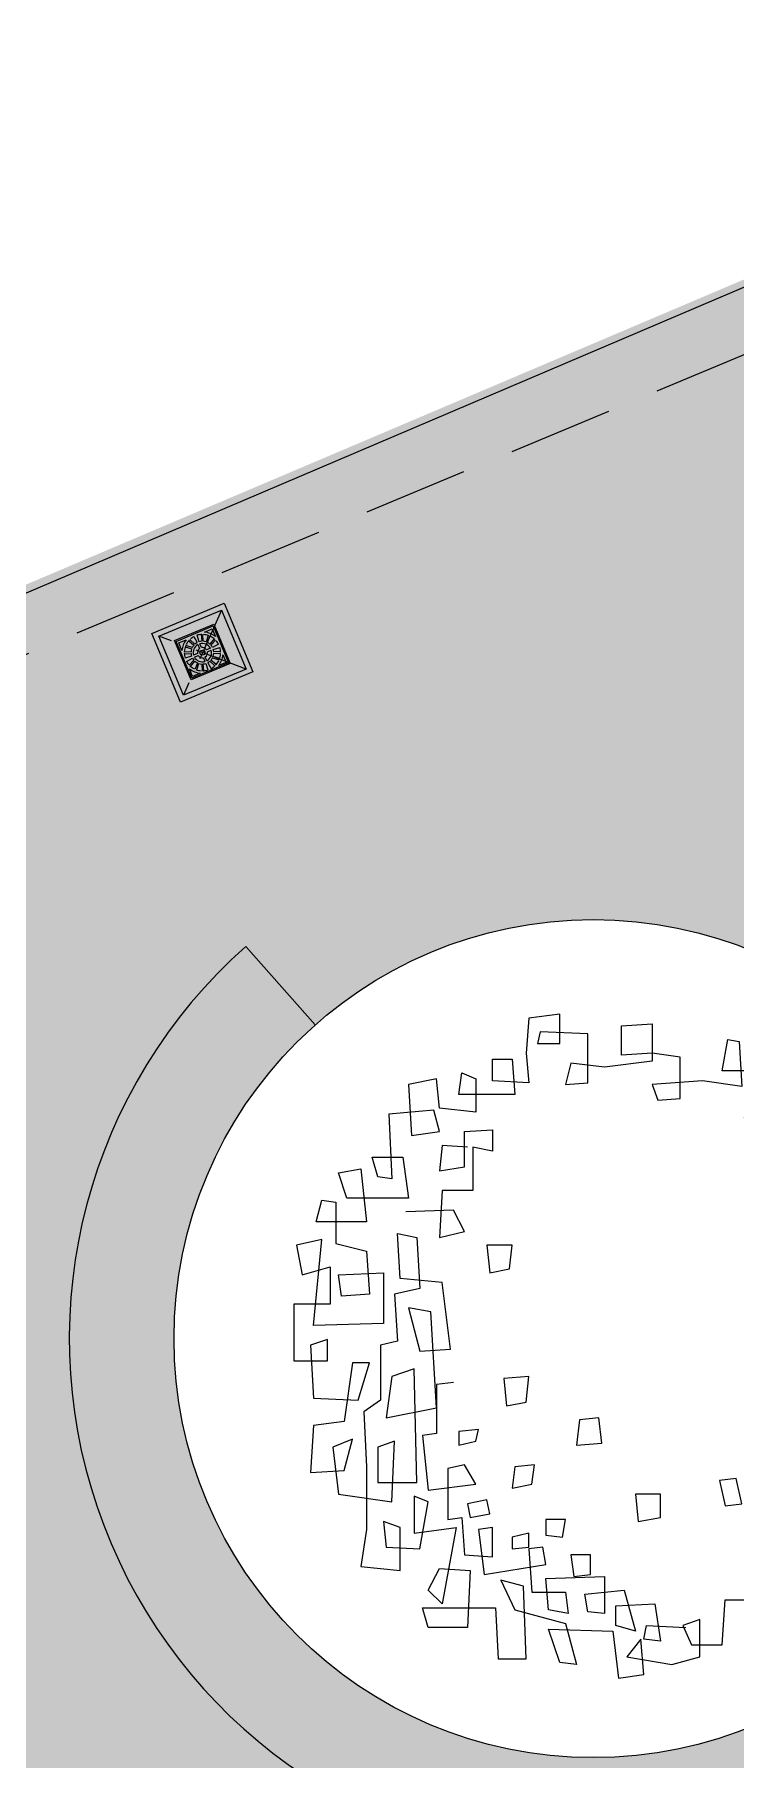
# Model space of a CAD drawing. Header units: metres. Extents: x -133 to 570, y -18 to 184.
# Drawn here: x -99.4 to -96.06, y -2.36 to 5.87 of the extents above; entities that cross this region are included whole.
import ezdxf

# ---------------------------------------------------------------- set-up
doc = ezdxf.new("R2010")
doc.units = ezdxf.units.M
for name, pattern in [('01-DUO-1ºPAVTO GERAL$0$252-LEGENDA DOS TERREOS$0$DASHDOT', [1, 0.5, -0.25, 0, -0.25]), ('01-DUO-1ºPAVTO GERAL$0$DASHDOT', [1, 0.5, -0.25, 0, -0.25]), ('terreno + circ vert$0$DASHEDX2', [1.5, 1, -0.5])]:
    doc.linetypes.add(name, pattern=pattern)
for name, color, linetype in [('01-DUO-1ºPAVTO GERAL$0$GG-DR0001', 7, 'Continuous'), ('01-DUO-1ºPAVTO GERAL$0$GG-DR0002', 7, 'Continuous'), ('01-DUO-1ºPAVTO GERAL$0$GG-DR0003', 7, 'Continuous'), ('01-DUO-1ºPAVTO GERAL$0$GG-DR0008', 8, 'Continuous'), ('01-DUO-1ºPAVTO GERAL$0$GG-DR0010', 7, 'Continuous'), ('01-DUO-1ºPAVTO GERAL$0$GG-SA0201', 7, '01-DUO-1ºPAVTO GERAL$0$252-LEGENDA DOS TERREOS$0$DASHDOT'), ('ARQ-ALV ACAB', 4, 'Continuous'), ('ARQ-ARV', 1, 'Continuous'), ('ARQ-AUX1', 1, 'Continuous'), ('ARQ-DIM EMBASAM', 2, 'Continuous'), ('ARQ-MOB', 7, 'Continuous'), ('terreno + circ vert$0$ARQ-AUX2', 2, 'Continuous'), ('terreno + circ vert$0$ARQ-PRJ', 7, 'terreno + circ vert$0$DASHEDX2')]:
    doc.layers.add(name, color=color, linetype=linetype)

# ---------------------------------------------------------------- blocks, each defined once
blk = doc.blocks.new('terreno + circ vert')
at = {"layer": 'terreno + circ vert$0$ARQ-AUX2'}
blk.add_lwpolyline([(-38.72043600587858, -5.02502225811013), (-98.72043600587949, -5.025022258109903), (-98.72043600587949, -6.323255291983333), (-100.1346711638012, -7.616413695870893, -0.2181844997582338), (-104.037277754295, -5.981340168956923, -0.3681427714106226), (-104.1123907751078, 0.3352347556406801, -0.1038207290672001), (-102.2921758882796, 1.997662671788315), (-101.1745815430841, 2.466689235027796), (-79.97685404330787, 11.49904392592562), (-64.68720454745062, 17.90366199962018)], format="xyb", dxfattribs=at)
at = {"layer": 'terreno + circ vert$0$ARQ-PRJ', "color": 1, "ltscale": 0.5}
blk.add_lwpolyline([(48.04193146262332, 1.390810095204596), (48.10556684566745, 7.060866666748733), (42.94495598544199, 9.481216972880429), (35.55482253403443, 12.94722366408469), (27.50609829180758, 16.89290575648461), (22.10136784097631, 19.54046642823091), (15.00166824621374, 23.01478202670564), (8.32513344446943, 26.28201731102326), (0.4895395497796926, 30.09135974458918), (-5.893161023793255, 33.23623767912063), (-12.27586158059785, 36.38111561426599), (-18.91562641064047, 39.66753700013005), (-31.59952722128401, 31.22289057278972), (-104.3834663554417, 0.8490715663271646), (-104.1402801001586, -6.025022257919364), (40.54240375701011, -6.025022258109676, 0.4109303492433259)], format="xyb", close=True, dxfattribs=at)
blk = doc.blocks.new('arv2')
for p, q in [((0.2303345262553194, 4.016202483860978), (-0.7045541412298917, 3.975719047313758)), ((0.4569742032690556, 4.137652792571316), (-0.1662849084459594, 4.137652792571316)), ((-0.1662849084459594, 4.137652792571316), (-0.1379549488410703, 3.651851556798646)), ((0.2586644859184162, 3.773301865508983), (0.2303345262553194, 4.016202483860978)), ((0.655283920619695, 3.530401248088308), (0.4569742032690556, 4.137652792571316)), ((-1.41280313181778, 3.408950939377973), (-1.441133091422669, 3.93523561076654)), ((-1.441133091422669, 3.93523561076654), (-1.044513656721392, 3.93523561076654)), ((-1.044513656721392, 3.93523561076654), (-1.07284361632628, 3.570884684635529)), ((-0.7045541412298917, 3.975719047313758), (-0.8178739797658636, 3.206533757573196)), ((-0.1379549488410703, 3.651851556798646), (0.2586644859184162, 3.773301865508983)), ((1.136893234193848, 3.327984066283533), (1.136893234193848, 3.773301865508983)), ((1.136893234193848, 3.773301865508983), (1.561842628500015, 3.773301865508983)), ((1.561842628500015, 3.773301865508983), (1.448522790022251, 3.48991781154109)), ((-2.404351718570977, 3.125566885410079), (-2.404351718570977, 3.530401248088308)), ((-2.404351718570977, 3.530401248088308), (-2.064392203137686, 3.48991781154109)), ((-1.837752526123948, 3.732818429893086), (-1.951072364601714, 3.166050321025977)), ((-1.07284361632628, 3.570884684635529), (-1.837752526123948, 3.732818429893086)), ((1.448522790022251, 3.48991781154109), (0.655283920619695, 3.530401248088308)), ((-2.800971153272256, 3.327984066283533), (-2.829301112935353, 2.882666267058084)), ((-2.149382082010561, 3.327984066283533), (-2.800971153272256, 3.327984066283533)), ((-2.064392203137686, 3.48991781154109), (-2.149382082010561, 3.327984066283533)), ((-0.3645946257965988, 3.449434375925193), (-1.41280313181778, 3.408950939377973)), ((-0.4212545450645849, 3.166050321025977), (-0.3645946257965988, 3.449434375925193)), ((1.590172588104906, 3.327984066283533), (1.136893234193848, 3.327984066283533)), ((1.618502547768001, 3.004116576699743), (1.590172588104906, 3.327984066283533)), ((-1.951072364601714, 3.166050321025977), (-2.404351718570977, 3.125566885410079)), ((-0.8178739797658636, 3.206533757573196), (-0.4212545450645849, 3.166050321025977)), ((2.695041013394075, 3.04460001231564), (1.618502547768001, 3.004116576699743)), ((2.666711053789184, 2.477831904379853), (2.695041013394075, 3.04460001231564)), ((-3.225920547636634, 2.842182831442186), (-3.282580466846411, 2.356381595669517)), ((-2.829301112935353, 2.882666267058084), (-3.225920547636634, 2.842182831442186)), ((-2.772641193667368, 2.639765649637411), (-3.537550103465036, 2.59928221309019)), ((-3.537550103465036, 2.59928221309019), (-3.537550103465036, 1.992030669538506)), ((-2.829301112935353, 2.396865032216736), (-2.772641193667368, 2.639765649637411)), ((2.298421578692795, 2.72073252273185), (2.270091619029699, 2.437348467832634)), ((2.78003089226695, 2.72073252273185), (2.298421578692795, 2.72073252273185)), ((2.751700932603852, 2.113480978248843), (2.78003089226695, 2.72073252273185)), ((-4.04748937664408, 2.032514105154405), (-3.84917965929344, 2.315898159122298)), ((-3.84917965929344, 2.315898159122298), (-3.225920547636634, 2.194447850411961)), ((-3.282580466846411, 2.356381595669517), (-2.829301112935353, 2.396865032216736)), ((2.270091619029699, 2.437348467832634), (2.666711053789184, 2.477831904379853)), ((3.119990407700241, 1.546712870313058), (3.148320367363338, 2.315898159122298)), ((3.148320367363338, 2.315898159122298), (3.573269761669506, 2.275414723506401)), ((3.573269761669506, 2.275414723506401), (3.459949923191742, 2.072997541701623)), ((-3.537550103465036, 1.992030669538506), (-4.04748937664408, 2.032514105154405)), ((-3.225920547636634, 2.194447850411961), (-3.197590587973536, 1.870580359896848)), ((3.459949923191742, 2.072997541701623), (2.751700932603852, 2.113480978248843)), ((-3.197590587973536, 1.870580359896848), (-3.282580466846411, 1.506229433765838)), ((-1.80942256651906, 1.870580359896848), (-1.752762647251073, 1.587196305928955)), ((-1.526122970295545, 1.830096924280951), (-1.80942256651906, 1.870580359896848)), ((-1.469463051027559, 1.627679742476175), (-1.526122970295545, 1.830096924280951)), ((3.289970165445992, 1.101395071087607), (3.289970165445992, 1.789613487733731)), ((3.289970165445992, 1.789613487733731), (3.771579479020147, 1.789613487733731)), ((3.771579479020147, 1.789613487733731), (3.629929680937493, 1.627679742476175)), ((-4.359118932472482, 1.546712870313058), (-4.359118932472482, 1.060911634540389)), ((-4.075819336307174, 1.506229433765838), (-4.359118932472482, 1.546712870313058)), ((-3.679199901547689, 1.3847791250555), (-4.075819336307174, 1.506229433765838)), ((-3.650869941942802, 1.668163179023394), (-3.679199901547689, 1.3847791250555)), ((-3.282580466846411, 1.506229433765838), (-3.650869941942802, 1.668163179023394)), ((-1.752762647251073, 1.587196305928955), (-1.469463051027559, 1.627679742476175)), ((3.629929680937493, 1.627679742476175), (3.119990407700241, 1.546712870313058)), ((-4.812398286441748, 1.141878506703504), (-4.784068326836858, 1.303812251961061)), ((-4.784068326836858, 1.303812251961061), (-4.132479255516955, 1.344295688508281)), ((-4.132479255516955, 1.344295688508281), (-4.21746913438983, 0.7775275805724959)), ((1.901802143991517, 1.344295688508281), (1.533512668895126, 1.263328816345165)), ((1.533512668895126, 1.263328816345165), (1.561842628500015, 1.020428197993169)), ((1.930132103596406, 1.101395071087607), (1.901802143991517, 1.344295688508281)), ((-4.359118932472482, 1.060911634540389), (-4.812398286441748, 1.141878506703504)), ((1.561842628500015, 1.020428197993169), (1.930132103596406, 1.101395071087607)), ((3.941559236765896, 1.060911634540389), (3.289970165445992, 1.101395071087607)), ((3.941559236765896, 0.6155938353149395), (3.941559236765896, 1.060911634540389)), ((-4.21746913438983, 0.7775275805724959), (-4.160809215121843, 0.0488257273791533)), ((4.111538994511648, 0.7370441440252762), (3.573269761669506, 0.7370441440252762)), ((3.573269761669506, 0.7370441440252762), (3.658259640542382, 0.4941435266046029)), ((3.658259640542382, 0.4941435266046029), (3.941559236765896, 0.6155938353149395)), ((3.658259640542382, -0.0321411457152863), (3.686589600147272, 0.5346269631518226)), ((4.224858832989411, 0.3322097813470464), (4.111538994511648, 0.7370441440252762)), ((-4.557428649881329, 0.4536600900573832), (-4.614088569091108, 0.0488257273791533)), ((-3.962499497771203, 0.4536600900573832), (-4.557428649881329, 0.4536600900573832)), ((-3.934169538166314, 0.1297925995422702), (-3.962499497771203, 0.4536600900573832)), ((4.111538994511648, -0.3155251996831794), (4.224858832989411, 0.3322097813470464)), ((-5.010708003792387, -0.3964920718462963), (-5.039037963455481, 0.0488257273791533)), ((-5.039037963455481, 0.0488257273791533), (-4.500768730613342, 0.0488257273791533)), ((-4.614088569091108, 0.0488257273791533), (-4.585758609486219, -0.3964920718462963)), ((-4.500768730613342, 0.0488257273791533), (-4.415778851740468, -0.6393926892669697)), ((-4.160809215121843, 0.0488257273791533), (-3.934169538166314, 0.1297925995422702)), ((1.760152345850656, 0.1702760360894899), (1.760152345850656, -0.1940748900415201)), ((2.100111861342155, 0.1702760360894899), (1.760152345850656, 0.1702760360894899)), ((2.156771780551935, -0.1535914544256229), (2.100111861342155, 0.1702760360894899)), ((3.346630084713978, 0.08930916392637299), (3.884899317497911, 0.1702760360894899)), ((3.374960044318867, -0.4774589440094134), (3.346630084713978, 0.08930916392637299)), ((3.884899317497911, 0.1702760360894899), (3.856569357893022, -0.0726245813311834)), ((1.760152345850656, -0.1940748900415201), (2.156771780551935, -0.1535914544256229)), ((3.148320367363338, -0.3560086352990766), (3.743249519415257, -0.1940748900415201)), ((3.856569357893022, -0.0726245813311834), (3.658259640542382, -0.0321411457152863)), ((3.743249519415257, -0.1940748900415201), (3.658259640542382, -0.4774589440094134)), ((4.366508631072065, -0.0726245813311834), (3.856569357893022, -0.1131080178784032)), ((3.856569357893022, -0.1131080178784032), (4.111538994511648, -0.3155251996831794)), ((4.423168550340051, -0.4369755083935162), (4.366508631072065, -0.0726245813311834)), ((-4.585758609486219, -0.3964920718462963), (-5.010708003792387, -0.3964920718462963)), ((3.204980286573118, -0.9227767432348628), (3.148320367363338, -0.3560086352990766)), ((3.658259640542382, -0.4774589440094134), (3.374960044318867, -0.4774589440094134)), ((3.743249519415257, -0.517942380556633), (4.423168550340051, -0.4369755083935162)), ((-4.415778851740468, -0.6393926892669697), (-4.472438771008454, -1.125193925039637)), ((1.023573395657876, -0.6798761258141895), (0.655283920619695, -0.7203595623614092)), ((0.655283920619695, -0.7203595623614092), (0.6836138802245842, -1.003743616329302)), ((1.051903355320972, -1.044227052876521), (1.023573395657876, -0.6798761258141895)), ((2.978340609617589, -1.489544851170649), (2.950010649954491, -0.6393926892669697)), ((2.950010649954491, -0.6393926892669697), (3.488279882796632, -0.6393926892669697)), ((3.488279882796632, -0.6393926892669697), (3.459949923191742, -0.8822933076189656)), ((3.71491955975216, -1.44906141555475), (3.743249519415257, -0.517942380556633)), ((-4.897388165314622, -0.8822933076189656), (-4.925718124919512, -1.570511724265088)), ((-4.189139174784942, -0.8822933076189656), (-4.897388165314622, -0.8822933076189656)), ((-4.160809215121843, -1.206160797202754), (-4.189139174784942, -0.8822933076189656)), ((2.638381094126089, -0.8418098710717457), (2.638381094126089, -1.125193925039637)), ((2.921680690349603, -0.8418098710717457), (2.638381094126089, -0.8418098710717457)), ((2.950010649954491, -1.084710488492419), (2.921680690349603, -0.8418098710717457)), ((3.459949923191742, -0.8822933076189656), (3.204980286573118, -0.9227767432348628)), ((-4.472438771008454, -1.125193925039637), (-4.160809215121843, -1.206160797202754)), ((0.6836138802245842, -1.003743616329302), (1.051903355320972, -1.044227052876521)), ((2.128441820947044, -1.206160797202754), (2.128441820947044, -1.489544851170649)), ((2.38341145756567, -1.246644233749975), (2.128441820947044, -1.206160797202754)), ((2.355081497902574, -1.489544851170649), (2.38341145756567, -1.246644233749975)), ((2.638381094126089, -1.125193925039637), (2.950010649954491, -1.084710488492419)), ((3.176650326968228, -1.206160797202754), (3.488279882796632, -1.165677361586857)), ((3.176650326968228, -1.691962032975425), (3.176650326968228, -1.206160797202754)), ((3.488279882796632, -1.165677361586857), (3.431619963586853, -1.44906141555475)), ((3.431619963586853, -1.934862650396098), (3.629929680937493, -1.206160797202754)), ((3.629929680937493, -1.206160797202754), (4.224858832989411, -1.044227052876521)), ((4.224858832989411, -1.044227052876521), (4.196528873326315, -1.287127670297194)), ((-4.75573836723197, -1.287127670297194), (-5.180687761538138, -1.287127670297194)), ((-5.180687761538138, -1.287127670297194), (-5.124027842270152, -1.732445469522643)), ((-4.75573836723197, -1.610995160812308), (-4.75573836723197, -1.287127670297194)), ((2.128441820947044, -1.489544851170649), (2.355081497902574, -1.489544851170649)), ((2.78003089226695, -1.489544851170649), (2.525061255648324, -1.530028287717868)), ((2.921680690349603, -2.380180449621548), (2.78003089226695, -1.489544851170649)), ((3.431619963586853, -1.44906141555475), (2.978340609617589, -1.489544851170649)), ((4.196528873326315, -1.287127670297194), (3.71491955975216, -1.44906141555475)), ((-5.124027842270152, -1.732445469522643), (-4.614088569091108, -1.772928906069864)), ((-4.925718124919512, -1.570511724265088), (-4.75573836723197, -1.610995160812308)), ((-4.614088569091108, -1.772928906069864), (-4.189139174784942, -1.732445469522643)), ((-4.189139174784942, -1.732445469522643), (-4.21746913438983, -2.258730140911211)), ((0.0603547685095691, -1.732445469522643), (0.0886847281726659, -2.096796395653655)), ((0.4286442436059589, -1.772928906069864), (0.0603547685095691, -1.732445469522643)), ((1.335202951544488, -1.651478596428205), (1.363532911149377, -1.934862650396098)), ((1.618502547768001, -1.691962032975425), (1.335202951544488, -1.651478596428205)), ((1.675162466977781, -1.975346086943318), (1.618502547768001, -1.691962032975425)), ((2.326751538297684, -1.732445469522643), (2.38341145756567, -1.975346086943318)), ((2.525061255648324, -1.732445469522643), (2.326751538297684, -1.732445469522643)), ((2.525061255648324, -1.530028287717868), (2.553391215253212, -1.732445469522643)), ((2.553391215253212, -1.975346086943318), (2.525061255648324, -1.732445469522643)), ((2.553391215253212, -1.732445469522643), (3.176650326968228, -1.691962032975425)), ((-4.529098690218233, -1.975346086943318), (-4.019159417039189, -1.934862650396098)), ((-4.529098690218233, -2.258730140911211), (-4.529098690218233, -1.975346086943318)), ((-4.019159417039189, -1.934862650396098), (-4.019159417039189, -2.744531376683879)), ((-1.837752526123948, -1.975346086943318), (-1.837752526123948, -2.33969701400565)), ((-1.497793010690656, -2.015829523490538), (-1.837752526123948, -1.975346086943318)), ((0.4853041628739449, -2.056312960037756), (0.4286442436059589, -1.772928906069864)), ((1.363532911149377, -1.934862650396098), (1.675162466977781, -1.975346086943318)), ((2.38341145756567, -1.975346086943318), (2.553391215253212, -1.975346086943318)), ((3.091660448095353, -1.81341234168576), (3.006670569222478, -2.137279832200873)), ((3.006670569222478, -2.137279832200873), (3.431619963586853, -1.934862650396098)), ((4.139868954116537, -1.772928906069864), (3.091660448095353, -1.81341234168576)), ((4.139868954116537, -2.177763268748094), (4.139868954116537, -1.772928906069864)), ((-1.441133091422669, -2.299213577458431), (-1.497793010690656, -2.015829523490538)), ((0.0886847281726659, -2.096796395653655), (0.4853041628739449, -2.056312960037756)), ((3.403290003923757, -2.21824670436399), (4.139868954116537, -2.177763268748094)), ((3.403290003923757, -3.270816048072446), (3.403290003923757, -2.21824670436399)), ((-4.21746913438983, -2.258730140911211), (-4.529098690218233, -2.258730140911211)), ((-3.480890184197049, -2.66356450358944), (-3.509220143860146, -2.258730140911211)), ((-3.509220143860146, -2.258730140911211), (-3.197590587973536, -2.258730140911211)), ((-3.197590587973536, -2.258730140911211), (-3.254250507241522, -2.542114194879103)), ((-1.837752526123948, -2.33969701400565), (-1.441133091422669, -2.299213577458431)), ((0.8252636783072373, -2.461147322715986), (0.8535936379703342, -2.744531376683879)), ((0.9952434360529878, -2.501630759263206), (0.8252636783072373, -2.461147322715986)), ((2.043451942074169, -2.299213577458431), (1.845142224723531, -2.33969701400565)), ((1.845142224723531, -2.33969701400565), (1.901802143991517, -2.623081067973544)), ((2.100111861342155, -2.582597631426324), (2.043451942074169, -2.299213577458431)), ((2.666711053789184, -2.258730140911211), (2.24176165942481, -2.258730140911211)), ((2.24176165942481, -2.258730140911211), (2.270091619029699, -2.461147322715986)), ((2.270091619029699, -2.461147322715986), (2.921680690349603, -2.380180449621548)), ((2.638381094126089, -2.66356450358944), (2.666711053789184, -2.258730140911211)), ((-4.330788972867593, -2.704047940136661), (-4.245799093994719, -2.501630759263206)), ((-4.019159417039189, -2.744531376683879), (-4.330788972867593, -2.704047940136661)), ((-4.245799093994719, -2.501630759263206), (-3.764189780420565, -2.501630759263206)), ((-3.764189780420565, -2.501630759263206), (-3.820849699688551, -3.027915430651773)), ((-2.970950911018007, -2.66356450358944), (-3.480890184197049, -2.66356450358944)), ((-3.254250507241522, -2.623081067973544), (-3.282580466846411, -2.987431994104553)), ((-3.254250507241522, -2.542114194879103), (-2.630991395584714, -2.542114194879103)), ((-2.914290991750021, -3.027915430651773), (-2.970950911018007, -2.66356450358944)), ((-2.630991395584714, -2.542114194879103), (-2.630991395584714, -2.987431994104553)), ((-2.036062243474589, -2.66356450358944), (-2.347691799361201, -2.825498248846996)), ((-1.951072364601714, -3.027915430651773), (-2.036062243474589, -2.66356450358944)), ((1.051903355320972, -2.744531376683879), (0.9952434360529878, -2.501630759263206)), ((1.618502547768001, -2.501630759263206), (1.335202951544488, -2.66356450358944)), ((1.335202951544488, -2.66356450358944), (1.391862870754265, -2.906465121941437)), ((1.703492426640876, -3.18984917590933), (1.618502547768001, -2.501630759263206)), ((1.901802143991517, -2.623081067973544), (2.100111861342155, -2.582597631426324)), ((2.100111861342155, -2.704047940136661), (2.638381094126089, -2.66356450358944)), ((2.128441820947044, -2.906465121941437), (2.100111861342155, -2.704047940136661)), ((2.836690811476728, -3.027915430651773), (2.865020771139824, -2.582597631426324)), ((2.865020771139824, -2.582597631426324), (3.686589600147272, -2.623081067973544)), ((3.686589600147272, -2.623081067973544), (3.686589600147272, -3.18984917590933)), ((-3.282580466846411, -2.987431994104553), (-2.914290991750021, -3.027915430651773)), ((-2.630991395584714, -2.987431994104553), (-1.951072364601714, -3.027915430651773)), ((-2.347691799361201, -2.825498248846996), (-2.319361839698103, -3.513716666424443)), ((-1.299483293340017, -2.987431994104553), (-1.356143212549794, -3.59468353858756)), ((-0.3362646661917097, -2.865981685394216), (-1.299483293340017, -2.987431994104553)), ((-0.3079347065286129, -3.311299484619667), (-0.3362646661917097, -2.865981685394216)), ((0.1453446473824442, -2.825498248846996), (0.173674607045541, -3.068398867198992)), ((0.8535936379703342, -2.744531376683879), (1.051903355320972, -2.744531376683879)), ((1.391862870754265, -2.906465121941437), (2.128441820947044, -2.906465121941437)), ((2.326751538297684, -3.392266356782783), (2.24176165942481, -2.785014813231099)), ((2.24176165942481, -2.785014813231099), (3.346630084713978, -2.987431994104553)), ((3.346630084713978, -2.987431994104553), (3.148320367363338, -3.18984917590933)), ((-3.820849699688551, -3.027915430651773), (-4.245799093994719, -3.068398867198992)), ((-4.245799093994719, -3.068398867198992), (-4.160809215121843, -3.473233229877223)), ((-3.480890184197049, -3.027915430651773), (-3.792519740083662, -3.108882302814889)), ((-3.792519740083662, -3.108882302814889), (-3.735859820815676, -3.756617283845117)), ((-3.424230264987272, -3.432749793330002), (-3.480890184197049, -3.027915430651773)), ((-0.8745338989756419, -3.149365739362109), (-0.931193818243628, -3.473233229877223)), ((0.5136341224788339, -3.068398867198992), (-0.8745338989756419, -3.149365739362109)), ((0.173674607045541, -3.068398867198992), (0.8819235975752235, -3.068398867198992)), ((0.655283920619695, -3.797100720392336), (0.5136341224788339, -3.068398867198992)), ((0.8819235975752235, -3.068398867198992), (0.9102535571801124, -3.270816048072446)), ((0.9102535571801124, -3.270816048072446), (1.703492426640876, -3.18984917590933)), ((1.873472184328419, -3.18984917590933), (1.788482305455544, -3.392266356782783)), ((2.553391215253212, -3.311299484619667), (1.873472184328419, -3.18984917590933)), ((3.148320367363338, -3.18984917590933), (2.836690811476728, -3.027915430651773)), ((3.686589600147272, -3.18984917590933), (3.403290003923757, -3.270816048072446)), ((-4.160809215121843, -3.473233229877223), (-3.424230264987272, -3.432749793330002)), ((-3.112600709158868, -3.554200102040339), (-2.517671557048743, -3.473233229877223)), ((-2.517671557048743, -3.473233229877223), (-2.517671557048743, -4.363868828328122)), ((-2.0077322838697, -3.635166975134778), (-1.951072364601714, -3.351782921166885)), ((-1.951072364601714, -3.351782921166885), (-1.214493414467141, -3.311299484619667)), ((-1.214493414467141, -3.311299484619667), (-1.129503535594267, -3.675650410750677)), ((-0.931193818243628, -3.473233229877223), (-0.3079347065286129, -3.311299484619667)), ((1.590172588104906, -3.351782921166885), (-0.0529650699681952, -3.392266356782783)), ((-0.0529650699681952, -3.392266356782783), (0.0603547685095691, -3.716133847297897)), ((1.590172588104906, -3.918551029102673), (1.590172588104906, -3.351782921166885)), ((1.788482305455544, -3.392266356782783), (2.326751538297684, -3.392266356782783)), ((2.525061255648324, -3.797100720392336), (2.553391215253212, -3.311299484619667)), ((-3.735859820815676, -3.756617283845117), (-2.800971153272256, -3.716133847297897)), ((-3.112600709158868, -3.999517901265788), (-3.112600709158868, -3.554200102040339)), ((-2.800971153272256, -3.716133847297897), (-2.829301112935353, -3.918551029102673)), ((-1.356143212549794, -3.59468353858756), (-2.0077322838697, -3.635166975134778)), ((-1.129503535594267, -3.675650410750677), (-0.449584504669474, -3.635166975134778)), ((-0.449584504669474, -3.635166975134778), (-0.3929245854014879, -3.878067592555453)), ((0.0603547685095691, -3.716133847297897), (0.655283920619695, -3.797100720392336)), ((1.873472184328419, -3.716133847297897), (0.9952434360529878, -3.675650410750677)), ((0.9952434360529878, -3.675650410750677), (1.080233314925862, -3.918551029102673)), ((1.760152345850656, -4.485319137038459), (1.873472184328419, -3.716133847297897)), ((2.24176165942481, -3.59468353858756), (2.156771780551935, -3.837584156008232)), ((2.865020771139824, -3.59468353858756), (2.24176165942481, -3.59468353858756)), ((2.808360851871838, -4.161451646523346), (2.865020771139824, -3.59468353858756)), ((-2.829301112935353, -3.918551029102673), (-3.112600709158868, -3.999517901265788)), ((-1.41280313181778, -4.485319137038459), (-1.441133091422669, -3.837584156008232)), ((-1.441133091422669, -3.837584156008232), (-0.7045541412298917, -3.837584156008232)), ((-0.7045541412298917, -3.837584156008232), (-0.6762241816250028, -4.849670063169468)), ((-0.3929245854014879, -3.878067592555453), (0.4003142840010696, -3.878067592555453)), ((0.4003142840010696, -3.878067592555453), (0.5702940417468199, -4.120968209976127)), ((1.080233314925862, -3.918551029102673), (1.590172588104906, -3.918551029102673)), ((2.156771780551935, -3.837584156008232), (2.525061255648324, -3.797100720392336)), ((-2.942620951413118, -4.161451646523346), (-2.17771204161545, -4.080484774360229)), ((-2.885961032145131, -4.485319137038459), (-2.942620951413118, -4.161451646523346)), ((-2.17771204161545, -4.080484774360229), (-2.17771204161545, -4.809186627553572)), ((-1.866082485787045, -4.525802573585679), (-1.752762647251073, -4.080484774360229)), ((-1.752762647251073, -4.080484774360229), (-1.129503535594267, -4.040001337813009)), ((-1.129503535594267, -4.040001337813009), (-1.101173575989377, -4.444835700491239)), ((0.4003142840010696, -4.201935083070567), (-0.1379549488410703, -4.040001337813009)), ((-0.1379549488410703, -4.040001337813009), (-0.1379549488410703, -4.282901955233683)), ((0.3719843243961804, -4.849670063169468), (0.4003142840010696, -4.201935083070567)), ((0.5702940417468199, -4.120968209976127), (1.363532911149377, -4.080484774360229)), ((1.363532911149377, -4.080484774360229), (2.270091619029699, -4.080484774360229)), ((2.270091619029699, -4.080484774360229), (2.808360851871838, -4.161451646523346)), ((-2.517671557048743, -4.363868828328122), (-2.885961032145131, -4.485319137038459)), ((-1.101173575989377, -4.444835700491239), (-1.41280313181778, -4.485319137038459)), ((-0.1379549488410703, -4.282901955233683), (0.7119438398294733, -4.404352263944019)), ((0.7119438398294733, -4.404352263944019), (0.7686037590974593, -4.849670063169468)), ((1.420192830417362, -4.404352263944019), (0.9669134764480984, -4.282901955233683)), ((0.9669134764480984, -4.282901955233683), (1.080233314925862, -4.566286009201576)), ((1.080233314925862, -4.566286009201576), (1.760152345850656, -4.485319137038459)), ((1.448522790022251, -4.890153499716688), (1.420192830417362, -4.404352263944019)), ((-2.489341597443853, -4.728219754459131), (-2.461011637838963, -4.525802573585679)), ((-2.17771204161545, -4.809186627553572), (-2.489341597443853, -4.728219754459131)), ((-2.461011637838963, -4.525802573585679), (-1.866082485787045, -4.525802573585679)), ((-0.6762241816250028, -4.849670063169468), (-1.922742404996824, -4.728219754459131)), ((-1.922742404996824, -4.728219754459131), (-1.837752526123948, -5.092570681521464)), ((-1.41280313181778, -5.011603808427026), (-1.526122970295545, -4.606769445748795)), ((-1.526122970295545, -4.606769445748795), (-0.9878537374534062, -4.606769445748795)), ((-0.9878537374534062, -4.606769445748795), (-0.9878537374534062, -5.133054117137362)), ((-0.1662849084459594, -4.647252882296014), (-0.4779144642743633, -4.647252882296014)), ((-0.4779144642743633, -4.647252882296014), (-0.3929245854014879, -4.890153499716688)), ((-0.1662849084459594, -5.133054117137362), (-0.1662849084459594, -4.647252882296014)), ((-0.3929245854014879, -4.890153499716688), (0.3719843243961804, -4.849670063169468)), ((0.7686037590974593, -4.849670063169468), (1.448522790022251, -4.890153499716688)), ((-1.837752526123948, -5.092570681521464), (-1.41280313181778, -5.011603808427026)), ((-0.9878537374534062, -5.133054117137362), (-0.1662849084459594, -5.133054117137362))]:
    blk.add_line(p, q)
blk = doc.blocks.new('01-DUO-1ºPAVTO GERAL$0$252-LEGENDA DOS TERREOS$0$CAP')
at = {"layer": '01-DUO-1ºPAVTO GERAL$0$GG-DR0003'}
blk.add_lwpolyline([(-0.3688238200418823, 0.3499999999999996), (0.3688238200418823, 0.3499999999999996), (0.3688238200418823, -0.3499999999999996), (-0.3688238200418823, -0.3499999999999996)], close=True, dxfattribs=at)
at = {"layer": '01-DUO-1ºPAVTO GERAL$0$GG-DR0010'}
blk.add_lwpolyline([(-0.3188238200418851, 0.2999999999999998), (0.3188238200418851, 0.2999999999999998), (0.3188238200418851, -0.2999999999999998), (-0.3188238200418851, -0.2999999999999998)], close=True, dxfattribs=at)
at = {"layer": '01-DUO-1ºPAVTO GERAL$0$GG-SA0201', "linetype": '01-DUO-1ºPAVTO GERAL$0$DASHDOT'}
for p, q in [((0.3188238200418851, -0.2999999999999998), (-0.3188238200418851, 0.2999999999999998)), ((0.3188238200418851, 0.2999999999999998), (-0.3188238200418851, -0.2999999999999998))]:
    blk.add_line(p, q, dxfattribs=at)
blk = doc.blocks.new('01-DUO-1ºPAVTO GERAL$0$252-LEGENDA DOS TERREOS$0$GG-RALO25x25')
at = {"layer": '01-DUO-1ºPAVTO GERAL$0$GG-DR0002'}
for p, q in [((-0.1237213969445012, -0.1219196489223838), (-0.1237163212344856, 0.1280854272876335)), ((-0.1237163212344856, 0.1280854272876335), (0.1262836792655143, 0.1280854272876335)), ((0.1262836792655143, 0.1280854272876335), (0.1262836792655143, -0.1219196489223838)), ((0.1262836792655143, -0.1219196489223838), (-0.1237213969445012, -0.1219196489223838))]:
    blk.add_line(p, q, dxfattribs=at)
at = {"layer": '01-DUO-1ºPAVTO GERAL$0$GG-DR0008'}
for p, q in [((-0.1162549928064464, -0.114453396368924), (-0.1162502202625437, 0.1206191747341738)), ((-0.1162502202625437, 0.1206191747341738), (0.1188174267120546, 0.1206191747341738)), ((-0.1069148499882619, 0.1069151841141523), (-0.0580651278589094, 0.1069151841141523)), ((-0.1069148499882619, 0.0580657430799271), (-0.1069148499882619, 0.1069151841141523)), ((-0.0097063620323572, 0.1064733379025384), (-0.0060755005833484, 0.0666448278336873)), ((0.0071151650036952, 0.0665418605938421), (0.01136735426133, 0.1063088350284588)), ((0.0580651278589094, 0.1069151841141523), (0.1069148499882619, 0.1069151841141523)), ((0.1069148499882619, 0.1069151841141523), (0.1069148499882619, 0.0580657430799129)), ((0.1188174267120546, 0.1206191747341738), (0.1188174267120546, -0.114453396368924)), ((-0.0666448278336838, 0.0060755005833502), (-0.1064733379025348, 0.0097063620323554)), ((-0.1013780474800149, 0.0339599269308866), (-0.0632371043046814, 0.0218977949456134)), ((-0.0599552230728624, 0.0297290432171139), (-0.097755825248401, 0.0432964638050023)), ((-0.0806652017119711, 0.0701705805931481), (-0.0500435430313615, 0.0444307166855222)), ((-0.0440145911649041, 0.0504099251031674), (-0.0737457667525743, 0.0774102514792921)), ((-0.0294497493090943, 0.0061382999943638), (-0.0536941092034658, 0.0061382999943638)), ((-0.0476718102151527, 0.0956983994579971), (-0.0292313059773646, 0.0601994645755085)), ((-0.0213731367453636, 0.06341635285937), (-0.0385085837757071, 0.0997390300915355)), ((-0.0061382999943674, 0.0536941092034587), (-0.0061382999943674, 0.0294497493090907)), ((0.0061382999943532, 0.0294497493090907), (0.0061382999943532, 0.0536941092034587)), ((0.033959926930876, 0.1013780474800184), (0.0218977949456063, 0.0632371043046743)), ((0.0536941092034444, 0.0061382999943638), (0.02944974930908, 0.0061382999943638)), ((0.0297290432171104, 0.0599552230728482), (0.0432964638049917, 0.0977558252483904)), ((0.0701705805931356, 0.0806652017119639), (0.0444307166855168, 0.0500435430313562)), ((0.0504099251031586, 0.0440145911648988), (0.0774102514792815, 0.0737457667525707)), ((0.09569839945799001, 0.0476718102151438), (0.0601994645755085, 0.029231305977361)), ((0.0634163528593611, 0.0213731367453565), (0.0997390300915266, 0.0385085837757107)), ((0.1064733379025348, 0.0097063620323554), (0.0666448278336838, 0.0060755005833502)), ((-0.1069148499882619, -0.1069151841141452), (-0.1069148499882619, -0.05806574307992)), ((-0.1063088350284553, -0.0113673542613353), (-0.0665418605938386, -0.0071151650036952)), ((-0.0634163528593754, -0.0213731367453494), (-0.0997390300915408, -0.0385085837757071)), ((-0.0956983994580042, -0.0476718102151367), (-0.0601994645755085, -0.0292313059773539)), ((-0.0504099251031728, -0.0440145911648935), (-0.0774102514793028, -0.0737457667525619)), ((-0.0701705805931498, -0.0806652017119604), (-0.0444307166855168, -0.0500435430313473)), ((-0.0536941092034658, -0.0061382999943567), (-0.0294497493090943, -0.0061382999943567)), ((-0.0297290432171175, -0.059955223072841), (-0.0432964638050059, -0.0977558252483833)), ((-0.0339599269308902, -0.1013780474800078), (-0.0218977949456206, -0.0632371043046654)), ((-0.0060755005833484, -0.0666448278336802), (-0.0097063620323572, -0.1064733379025313)), ((-0.0061382999943674, -0.0294497493090872), (-0.0061382999943674, -0.053694109203448)), ((0.0061382999943532, -0.053694109203448), (0.0061382999943532, -0.0294497493090872)), ((0.01136735426133, -0.1063088350284535), (0.0071151650036952, -0.066541860593835)), ((0.0213731367453423, -0.0634163528593647), (0.0385085837757071, -0.0997390300915302)), ((0.0476718102151385, -0.09569839945799001), (0.0292313059773504, -0.0601994645755032)), ((0.02944974930908, -0.0061382999943567), (0.0536941092034444, -0.0061382999943567)), ((0.0440145911648899, -0.0504099251031603), (0.0737457667525601, -0.0774102514792833)), ((0.0806652017119569, -0.07017058059314099), (0.0500435430313473, -0.0444307166855151)), ((0.059955223072841, -0.0297290432171068), (0.0977558252483726, -0.0432964638049952)), ((0.1013780474800078, -0.0339599269308813), (0.0632371043046601, -0.0218977949456063)), ((0.0665418605938386, -0.0071151650036952), (0.1063088350284553, -0.0113673542613353)), ((0.1069148499882406, -0.0580657430799182), (0.1069148499882406, -0.1069151841141452)), ((0.1188174267120546, -0.114453396368924), (-0.1162549928064464, -0.114453396368924)), ((-0.0580651278589094, -0.1069151841141452), (-0.1069148499882619, -0.1069151841141452)), ((0.1069148499882406, -0.1069151841141452), (0.0580651278589094, -0.1069151841141452))]:
    blk.add_line(p, q, dxfattribs=at)
blk.add_circle((0, 3.6e-15), 0.0147578548959298, dxfattribs=at)
for radius, start, end in [(0.1216651785328662, 118.5061745072532, 151.4934957956925), (0.1069148499882522, 96.10331296023956, 108.5199759877136), (0.1069148499882523, 68.88875311082275, 84.79117843700932), (0.1216651785328659, 28.50650420431311, 61.49382549275398), (0.1069148499882525, 158.8887531108197, 174.7911784370062), (0.1069148499882526, 136.3887531108194, 153.5199759877159), (0.1069148499882524, 113.8887531108175, 131.0199759877167), (0.0669211833750689, 161.3747021818865, 174.7911784370062), (0.0669211833750687, 138.874702181886, 154.0999872468679), (0.0540438348932887, 96.52172971059069, 173.4782702894059), (0.0669211833750688, 116.3747021818845, 131.599987246868), (0.0300826604739169, 101.7737625012289, 168.2262374987764), (0.0669211833750687, 96.10331296023956, 109.09998724687), (0.0669211833750685, 71.37470218188767, 84.79117843700932), (0.0540438348932888, 6.521729710593907, 83.47827028940928), (0.0300826604739169, 11.77376250122655, 78.22623749877084), (0.0669211833750685, 48.87470218188814, 64.09998724686795), (0.1069148499882522, 46.38875311082193, 63.51997598771453), (0.0669211833750688, 26.37470218188744, 41.59998724687062), (0.0669211833750688, 5.208821562993636, 19.09998724687012), (0.1069148499882525, 23.88875311082193, 41.01997598771646), (0.1069148499882524, 5.208821562993636, 18.5199759877159), (0.1216651785328664, 208.506504204313, 241.493825492754), (0.1069148499882528, 186.1033129602423, 198.5199759877158), (0.1069148499882528, 203.8887531108194, 221.0199759877164), (0.1069148499882527, 226.3887531108194, 243.5199759877143), (0.0669211833750689, 186.1033129602423, 199.09998724687), (0.0669211833750691, 206.3747021818874, 221.5999872468682), (0.054043834893289, 186.5217297105939, 263.4782702894093), (0.0669211833750691, 228.8747021818881, 244.099987246868), (0.1069148499882527, 248.8887531108228, 263.8966870397604), (0.0300826604739174, 191.7737625012265, 258.2262374987773), (0.0669211833750692, 251.3747021818877, 263.8966870397538), (0.0669211833750692, 275.2088215629972, 289.0999872468702), (0.0300826604739174, 281.7737625012227, 348.2262374987765), (0.054043834893289, 276.5217297105971, 353.4782702894059), (0.1069148499882527, 275.2088215629972, 288.5199759877139), (0.0669211833750689, 296.3747021818902, 311.5999872468678), (0.1069148499882526, 293.8887531108236, 311.0199759877188), (0.0669211833750688, 318.874702181886, 334.099987246868), (0.1216651785328662, 298.5061745072534, 331.4934957956866), (0.0669211833750688, 341.3747021818864, 353.8966870397575), (0.1069148499882528, 316.3887531108195, 333.5199759877187), (0.1069148499882526, 338.8887531108196, 353.8966870397575)]:
    blk.add_arc((0, 3.6e-15), radius, start, end, dxfattribs=at)
blk = doc.blocks.new('01-DUO-1ºPAVTO GERAL$0$cx30x30')
at = {"layer": '01-DUO-1ºPAVTO GERAL$0$GG-DR0001', "xscale": 0.810756977158082, "yscale": 0.810756977158082, "zscale": 0.810756977158082}
blk.add_blockref('01-DUO-1ºPAVTO GERAL$0$252-LEGENDA DOS TERREOS$0$GG-RALO25x25', (0, -0.177631578947369), dxfattribs=at)
at = {"layer": '01-DUO-1ºPAVTO GERAL$0$GG-DR0002', "xscale": 0.5075187969924814, "yscale": 0.5075187969924814, "zscale": 0.5075187969924814}
blk.add_blockref('01-DUO-1ºPAVTO GERAL$0$252-LEGENDA DOS TERREOS$0$CAP', (0, -0.1776315789473684), dxfattribs=at)
blk = doc.blocks.new('A$Cee096e9b')
at = {"rotation": 22.65150226665115}
blk.add_blockref('01-DUO-1ºPAVTO GERAL$0$cx30x30', (-98.6676917131492, 3.083951120995295), dxfattribs=at)

msp = doc.modelspace()

# ---------------------------------------------------------------- hatches: boundary and pattern name
at = {"layer": 'ARQ-DIM EMBASAM'}
h = msp.add_hatch(dxfattribs=at)
h.set_pattern_fill('AR-HBONE', color=252, scale=0.002)
h.set_pattern_definition([(67.64892052833164, (-51.57569907114256, 20.02396599173241), (-0.1106607339295437, 0.2652068663631746), [0.6096, -0.2032]), (157.6489205283316, (-51.49842605759616, 20.21189966378044), (-0.1106607339295437, 0.2652068663631746), [0.6096, -0.2032])])
edge = h.paths.add_edge_path(flags=16)
edge.add_arc((-96.73455937716994, -0.3536450390072574), 2, 0, 360)
edge = h.paths.add_edge_path()
edge.add_line((-38.14176351892934, -5.989854274922116), (-37.58553671503979, -5.989854274922457))
edge.add_arc((-38.01009493390757, -6.614275687342911), 0.7550839565884906, 55.78733116588317, 84.7814996309549)
edge.add_line((-37.94141692282074, -5.862321491736232), (-35.31414531279256, -4.189903456591672))
edge.add_line((-35.31414531279256, -4.189903456591672), (-12.86391004472011, -4.189888746537939))
edge.add_line((-12.86391004472011, -4.189888746537939), (-10.30819006835045, -5.816759818773467))
edge.add_arc((-8.748987623950182, -3.932360750202661), 2.445827490289186, 230.3947301263063, 253.1587212835318)
edge.add_line((-9.457596242991258, -6.273289185092331), (-9.457596242990803, -4.989854275024776))
edge.add_line((-9.457596242990803, -4.989854275024776), (40.54240375700942, -4.989854275024776))
edge.add_line((40.54240375700942, -4.989854275024776), (40.54240375700937, -5.98985427502455))
edge.add_arc((40.5436964051585, 1.506990671291227), 7.496845057758606, 269.9901207397062, 359.1546796040189)
edge.add_line((48.03972556073904, 1.396389049576058), (48.10556684566632, 7.096034649833861))
edge.add_line((48.10556684566632, 7.096034649833861), (45.12108722479047, 8.495769291165267))
edge.add_line((45.12108722479047, 8.495769291165267), (45.0397339726526, 1.246202720832895))
edge.add_arc((40.50552543152433, 1.528043502432281), 4.542959533235259, 270.2985720970601, 356.4431415596355, ccw=False)
edge.add_line((40.52919898701725, -3.014854348431577), (32.81041877227085, -3.014854343894498))
edge.add_line((32.81041877227085, -3.014854343894498), (8.040418772296452, -3.014734176826238))
edge.add_line((8.040418772296452, -3.014734176826238), (8.040418772266378, -3.014854327690237))
edge.add_line((8.040418772266378, -3.014854327690237), (-82.56005706963569, -3.07452643122537))
edge.add_line((-82.56005706963569, -3.07452643122537), (-86.05989458238052, 5.289167465361561))
edge.add_line((-86.05989458238052, 5.289167465361561), (-76.39953239347534, 9.323514685914617))
edge.add_line((-76.39953239347534, 9.323514685914617), (-76.6514111141269, 9.939773207217147))
edge.add_line((-76.6514111141269, 9.939773207217147), (-70.21062500599123, 12.60432570488629))
edge.add_line((-70.21062500599123, 12.60432570488629), (-69.96628560478052, 12.02976031542639))
edge.add_line((-69.96628560478052, 12.02976031542639), (-68.46620323297952, 12.65232384603835))
edge.add_line((-68.46620323297952, 12.65232384603835), (-68.71537920610103, 13.25041046496963))
edge.add_line((-68.71537920610103, 13.25041046496963), (-62.18535670973817, 15.92203154460844))
edge.add_line((-62.18535670973817, 15.92203154460844), (-61.05627799445364, 16.37374234158778))
edge.add_line((-61.05627799445364, 16.37374234158778), (-53.56179265089061, 19.5604979283376))
edge.add_line((-53.56179265089061, 19.5604979283376), (-53.54962438249697, 19.53556043205577))
edge.add_line((-53.54962438249697, 19.53556043205577), (-48.07847739050023, 21.82737416355616))
edge.add_line((-48.07847739050023, 21.82737416355616), (-47.8665334806908, 21.91538880835527))
edge.add_line((-47.8665334806908, 21.91538880835527), (-37.53268484184411, 26.17692130625584))
edge.add_line((-37.53268484184411, 26.17692130625584), (-37.0787466891116, 25.12504436046456))
edge.add_line((-37.0787466891116, 25.12504436046456), (-29.46936134893485, 28.30050099773175))
edge.add_line((-29.46936134893485, 28.30050099773175), (-29.7985575188311, 29.08935400289686))
edge.add_line((-29.7985575188311, 29.08935400289686), (-29.60069463360423, 29.17146839127108))
edge.add_line((-29.60069463360423, 29.17146839127108), (-26.6252863117081, 34.06291211598219))
edge.add_line((-26.6252863117081, 34.06291211598219), (-26.77933153927143, 34.43205151384544))
edge.add_line((-26.77933153927143, 34.43205151384544), (-30.82072461044731, 31.77910004995849))
edge.add_arc((-38.14345157885827, 39.46271529770584), 10.61415439539621, 286.88313082390283, 313.6223564632671, ccw=False)
edge.add_line((-35.06088383463543, 29.30604017089463), (-34.74262570545943, 28.35803607638147))
edge.add_line((-34.74262570545943, 28.35803607638147), (-47.26038055723029, 24.28040795991908))
edge.add_line((-47.26038055723029, 24.28040795991908), (-58.05681987459957, 19.67918341265361))
edge.add_line((-58.05681987459957, 19.67918341265361), (-58.42543050923041, 20.56086243830507))
edge.add_line((-58.42543050923041, 20.56086243830507), (-63.27459958460167, 18.53055020804729))
edge.add_line((-63.27459958460167, 18.53055020804729), (-62.89034144318771, 17.61778764971834))
edge.add_line((-62.89034144318771, 17.61778764971834), (-86.88602649588915, 7.524332317725772))
edge.add_line((-86.88602649588915, 7.524332317725772), (-87.25489144161884, 8.424534125524794))
edge.add_line((-87.25489144161884, 8.424534125524794), (-102.2921758882806, 2.032830654873435))
edge.add_arc((-99.98283197827028, -2.652588631283071), 5.223621653775172, 116.2377112766239, 219.088294541644)
edge.add_arc((-100.3016626606904, -2.504899257195656), 5.079092389119518, 222.6514726551337, 271.8841225702869)
edge.add_line((-100.1346711638016, -7.58124571278541), (-98.72043600588131, -6.282245079312041))
edge.add_line((-98.72043600588131, -6.282245079312041), (-98.7204360058804, -4.989854275024776))
edge.add_line((-98.7204360058804, -4.989854275024776), (-38.72043600587949, -4.989854275025003))
edge.add_line((-38.72043600587949, -4.989854275025003), (-38.72043600587949, -6.358214477926616))
edge.add_line((-38.72043600587949, -6.358214477926616), (-38.14176351892934, -5.989854274922116))
at = {"layer": 'ARQ-MOB'}
h = msp.add_hatch(color=255, dxfattribs=at)
edge = h.paths.add_edge_path()
edge.add_line((-95.77226449353657, 1.953731947298571), (-95.96472347026338, 1.492256550037474))
edge.add_arc((-96.73455937716994, -0.3536450390071408), 1.999999999999983, -52.993047157968306, 67.36135319174872, ccw=False)
edge.add_line((-95.53073551091302, -1.950769986852514), (-95.22977954434873, -2.350051223813828))
edge.add_arc((-96.73455937716994, -0.3536450390071408), 2.499999999999979, 307.0069528420325, 427.3613531917474)
edge = h.paths.add_edge_path()
edge.add_line((-98.3924570484005, 1.517551185798744), (-98.06087690876439, 1.143313869316309))
edge.add_arc((-96.73455875288391, -0.3536442305407022), 2.00000085083622, 131.5412277981115, 265.9198801689108)
edge.add_line((-96.87686152065271, -2.34857614056434), (-96.91243705652346, -2.847308915953612))
edge.add_arc((-96.73455937716994, -0.3536450390071408), 2.500000000000008, 131.5412486710433, 265.91989636012937, ccw=False)

# ---------------------------------------------------------------- linework, layer by layer
at = {"layer": 'ARQ-AUX1'}
msp.add_line((-98.06087751415453, 1.143311940837499), (-98.3924570484005, 1.517551185798744), dxfattribs=at)
msp.add_circle((-96.73455937716994, -0.3536450390072545), 2, dxfattribs=at)
msp.add_arc((-96.73455937716994, -0.3536450390072545), 2.5, 131.5412486710399, 265.9198963601293, dxfattribs=at)

# ---------------------------------------------------------------- block references
msp.add_blockref('A$Cee096e9b', (0, 0))
at = {"layer": 'ARQ-ALV ACAB'}
for p in [(0, 0), (-2.168404344971009e-19, 0, 4.318356323902826e-06)]:
    msp.add_blockref('terreno + circ vert', p, dxfattribs=at)
at = {"layer": 'ARQ-ARV', "color": 86, "xscale": 0.3300758184497526, "yscale": 0.3300758184497526, "zscale": 0.3300758184497526, "rotation": 270}
msp.add_blockref('arv2', (-96.4690278570547, -0.5151067626334438), dxfattribs=at)

doc.saveas('drawing.dxf')
